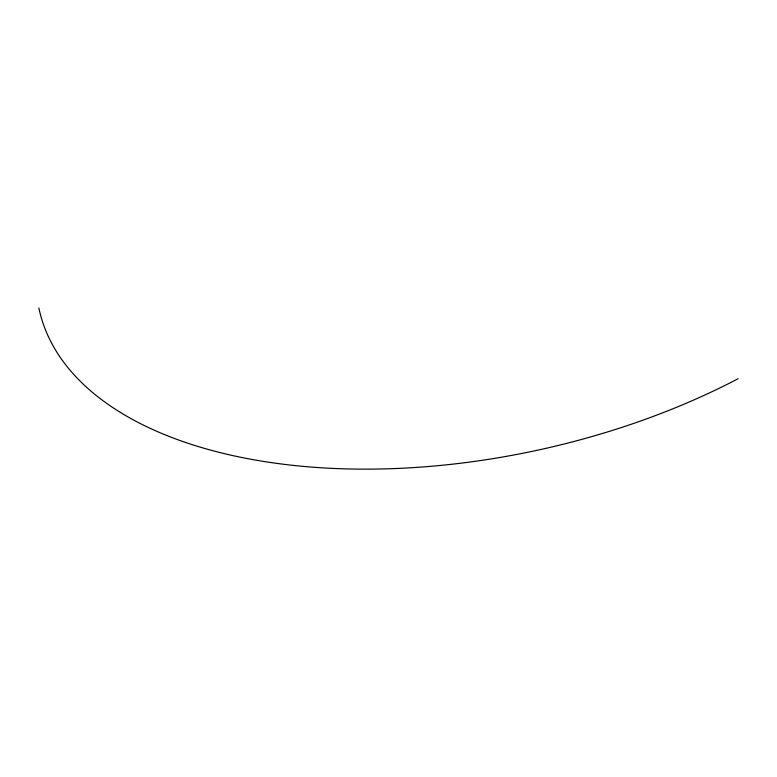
<?xml version="1.0" encoding="UTF-8"?>
<svg xmlns="http://www.w3.org/2000/svg" width="777" height="777" viewBox="0 0 777 777"><rect width="100%" height="100%" fill="white"/><g stroke="black" fill="none" stroke-linecap="round" stroke-linejoin="round"><path stroke-width="1.17" d="M738.15 378.69A458.207 244.095 -12.3 0 1 38.85 307.974"/></g></svg>
